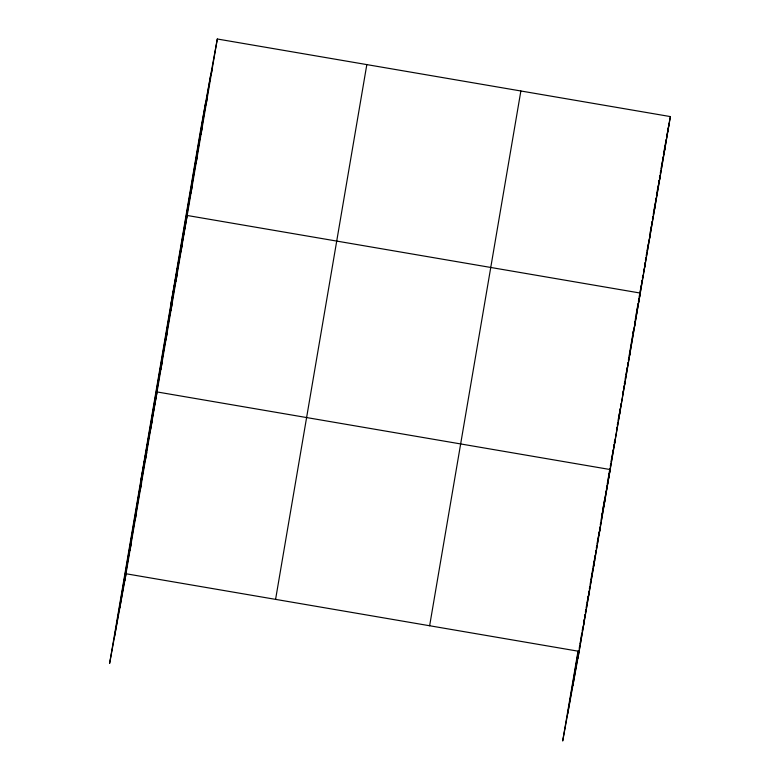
<?xml version="1.0" encoding="UTF-8"?>
<svg xmlns="http://www.w3.org/2000/svg" width="780" height="780" viewBox="0 0 780 780"><rect width="100%" height="100%" fill="white"/><g stroke="black" fill="none" stroke-linecap="round" stroke-linejoin="round"><path stroke-width="1.17" d="M114.621 636.158L205.852 101.4M119.769 608.088L211.009 73.32M124.771 580.846L217.308 39L670.381 116.59L579.15 651.358L562.692 741L578.009 651.251M275.584 599.371L366.824 64.603M429.634 625.755L520.865 90.987M567.694 713.758L578.428 650.812M572.851 685.678L578.809 650.715M579.208 648.385L579.608 646.054M580.008 643.724L580.408 641.394M580.798 639.064L581.792 633.233M582.192 630.903L582.592 628.573M583.781 621.582L584.181 619.252M584.581 616.912L584.981 614.582M585.37 612.251L585.77 609.921M586.17 607.591L586.57 605.26M586.969 602.93L587.359 600.6M587.759 598.27L588.159 595.94M588.559 593.609L588.958 591.279M589.349 588.949L589.748 586.609M590.148 584.279L590.548 581.948M590.938 579.618L592.732 569.127M593.132 566.797L593.531 564.466M593.921 562.136L594.321 559.806M594.721 557.476L595.12 555.145M595.52 552.815L595.91 550.485M596.31 548.155L596.71 545.825M597.109 543.484L597.5 541.154M597.899 538.824L598.299 536.494M598.699 534.163L599.099 531.833M599.489 529.503L599.888 527.173M600.288 524.842L600.688 522.512M601.087 520.182L603.866 503.86L602.579 510.88M604.071 502.681L604.471 500.331M604.87 497.981L605.27 495.622M605.67 493.272L606.079 490.922M606.479 488.563L606.879 486.213M607.279 483.863L607.678 481.504M608.078 479.154L608.488 476.804M608.887 474.445L609.892 468.565M610.292 466.216L610.691 463.856M611.091 461.506L611.491 459.157M611.89 456.797L612.3 454.447M612.7 452.098L613.1 449.738M613.499 447.389L613.899 445.039M614.308 442.679L614.708 440.329M616.512 429.741L616.912 427.391M617.312 425.032L617.711 422.682M618.121 420.332L618.52 417.982M618.92 415.623L619.32 413.273M619.72 410.923L620.129 408.564M620.529 406.214L620.929 403.865M622.733 393.276L623.132 390.916M623.532 388.567L623.942 386.217M624.341 383.857L624.741 381.508M625.141 379.158L625.541 376.798M625.94 374.449L626.35 372.099M626.75 369.74L627.149 367.39M627.549 365.04L627.949 362.68M628.358 360.331L628.758 357.981M629.158 355.622L632.57 335.624M632.97 333.274L633.37 330.915L632.902 333.235M634.579 323.856L634.978 321.506M635.378 319.156L635.778 316.797M636.178 314.447L637.991 303.859M638.391 301.509L638.791 299.149M639.191 296.8L639.59 294.45M640 292.09L640.399 289.741M640.799 287.391L641.199 285.031M641.599 282.682L641.999 280.332M642.408 277.973L642.808 275.623M644.611 265.034L645.011 262.685M645.411 260.325L645.811 257.975M646.22 255.625L646.62 253.266M647.02 250.916L647.419 248.566M647.819 246.207L648.229 243.857M650.033 233.269L650.432 230.919M650.832 228.559L651.232 226.21M651.631 223.86L652.041 221.5M652.441 219.151L652.841 216.801M653.24 214.441L653.64 212.092M654.05 209.742L654.449 207.382M654.849 205.033L655.249 202.683M655.649 200.323L656.048 197.974M656.458 195.624L658.261 185.035M658.661 182.676L659.061 180.326M659.461 177.976L659.861 175.617M660.27 173.267L660.67 170.918M661.069 168.558L661.469 166.208M661.869 163.858L662.279 161.499M662.678 159.149L663.078 156.799M577.853 658.437L598.523 537.225M628.943 358.966L598.728 536.055L599.83 530.146M669.084 123.669L629.138 357.786L630.24 351.887M217.308 39L200.85 128.642L109.619 663.409L126.077 573.768L579.15 651.358M210.99 75.494L212.287 68.416M205.969 104.9L207.266 97.822M200.957 134.316L202.254 127.237M195.936 163.722L197.233 156.653M190.915 193.138L192.211 186.059M170.742 305.116L187.2 215.475L640.273 293.065L637.728 306.95M180.882 251.96L182.179 244.881M175.861 281.375L177.167 274.297M170.849 310.791L172.146 303.712M165.828 340.197L167.125 333.119M160.807 369.613L162.113 362.534M140.644 481.591L157.092 391.95L610.165 469.54L606.372 490.24M150.618 429.331L151.924 422.253M145.451 459.635L146.747 452.556M140.283 489.938L141.58 482.859M135.115 520.24L136.412 513.162M129.948 550.543L131.245 543.465M664.082 150.91L666.169 139.561M666.578 137.29L670.381 116.59M664.063 153.085L665.359 146.006M659.042 182.491L660.348 175.412M654.03 211.906L655.327 204.828M649.009 241.322L650.306 234.244M643.987 270.728L645.294 263.65M634.598 323.983L635.017 321.711M635.222 320.58L637.514 308.09M633.955 329.55L635.251 322.481M623.922 388.381L625.219 381.303M618.901 417.787L620.197 410.709M613.889 447.203L615.186 440.125M601.721 515.56L602.15 513.221M604.071 502.729L604.49 500.458M605.738 493.642L606.158 491.371M603.7 506.922L604.997 499.843M593.356 567.528L594.652 560.45M588.188 597.831L589.485 590.752M583.021 628.134L584.317 621.056M663.877 152.09L663.478 154.44L663.868 152.081"/></g></svg>
